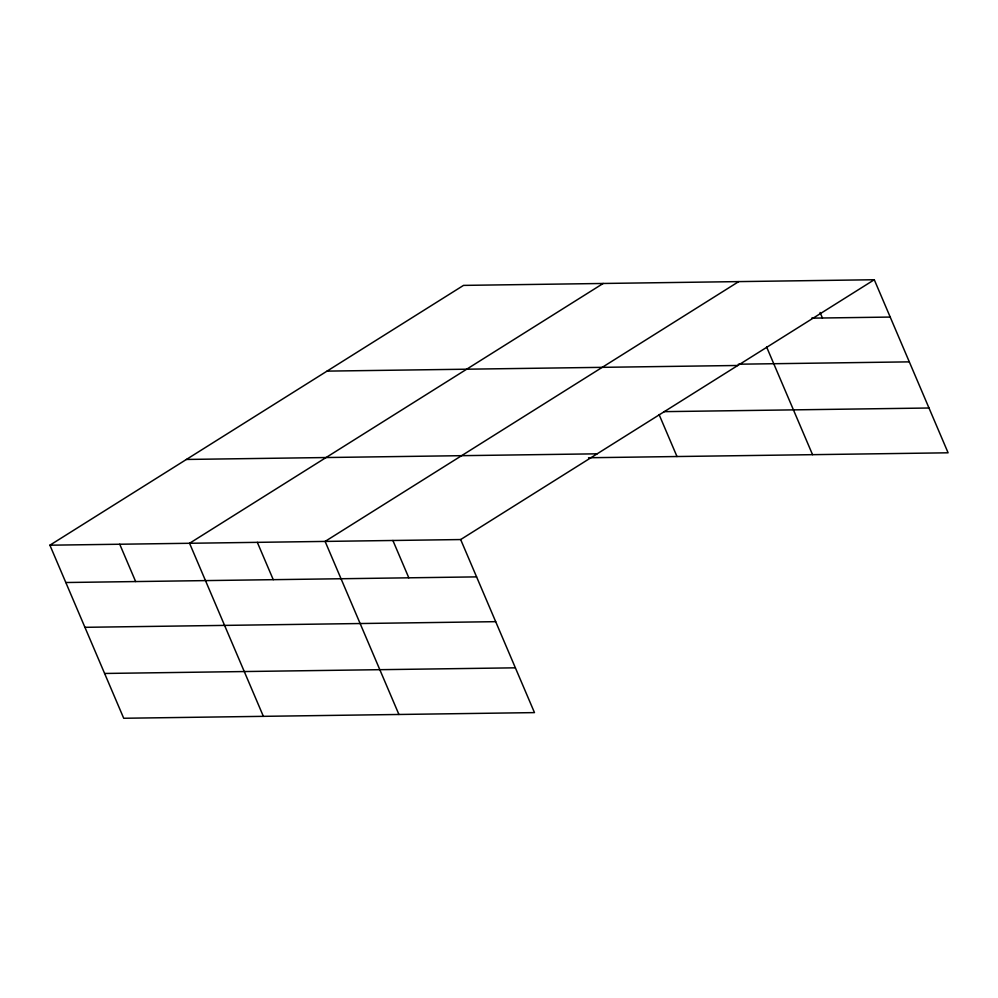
<?xml version="1.0" encoding="UTF-8"?>
<svg xmlns="http://www.w3.org/2000/svg" width="998" height="998" viewBox="0 0 998 998"><rect width="100%" height="100%" fill="white"/><g stroke="black" fill="none" stroke-linecap="round" stroke-linejoin="round"><path stroke-width="1.5" d="M49.9 545.195L460.664 539.556L534.479 712.609L123.715 718.261L49.9 545.195L463.521 285.391L874.285 279.739L948.1 452.805L588.546 457.745M603.179 283.469L189.558 543.274L263.372 716.339M738.732 281.598L325.111 541.415L398.926 714.481M460.664 539.556L874.285 279.739M811.648 318.15L890.204 317.065M738.333 364.208L909.303 361.862M327.02 371.119L737.784 365.48M664.057 411.65L928.988 408.007M186.389 459.454L597.153 453.816M65.818 582.52L476.582 576.881M84.93 627.318L495.694 621.667M104.615 673.463L515.38 667.824M820.069 312.474L822.427 318M766.589 346.93L812.547 454.664M659.079 414.532L676.993 456.535M392.888 540.479L408.806 577.805M257.334 542.351L273.252 579.676M119.735 544.234L135.653 581.56"/></g></svg>
